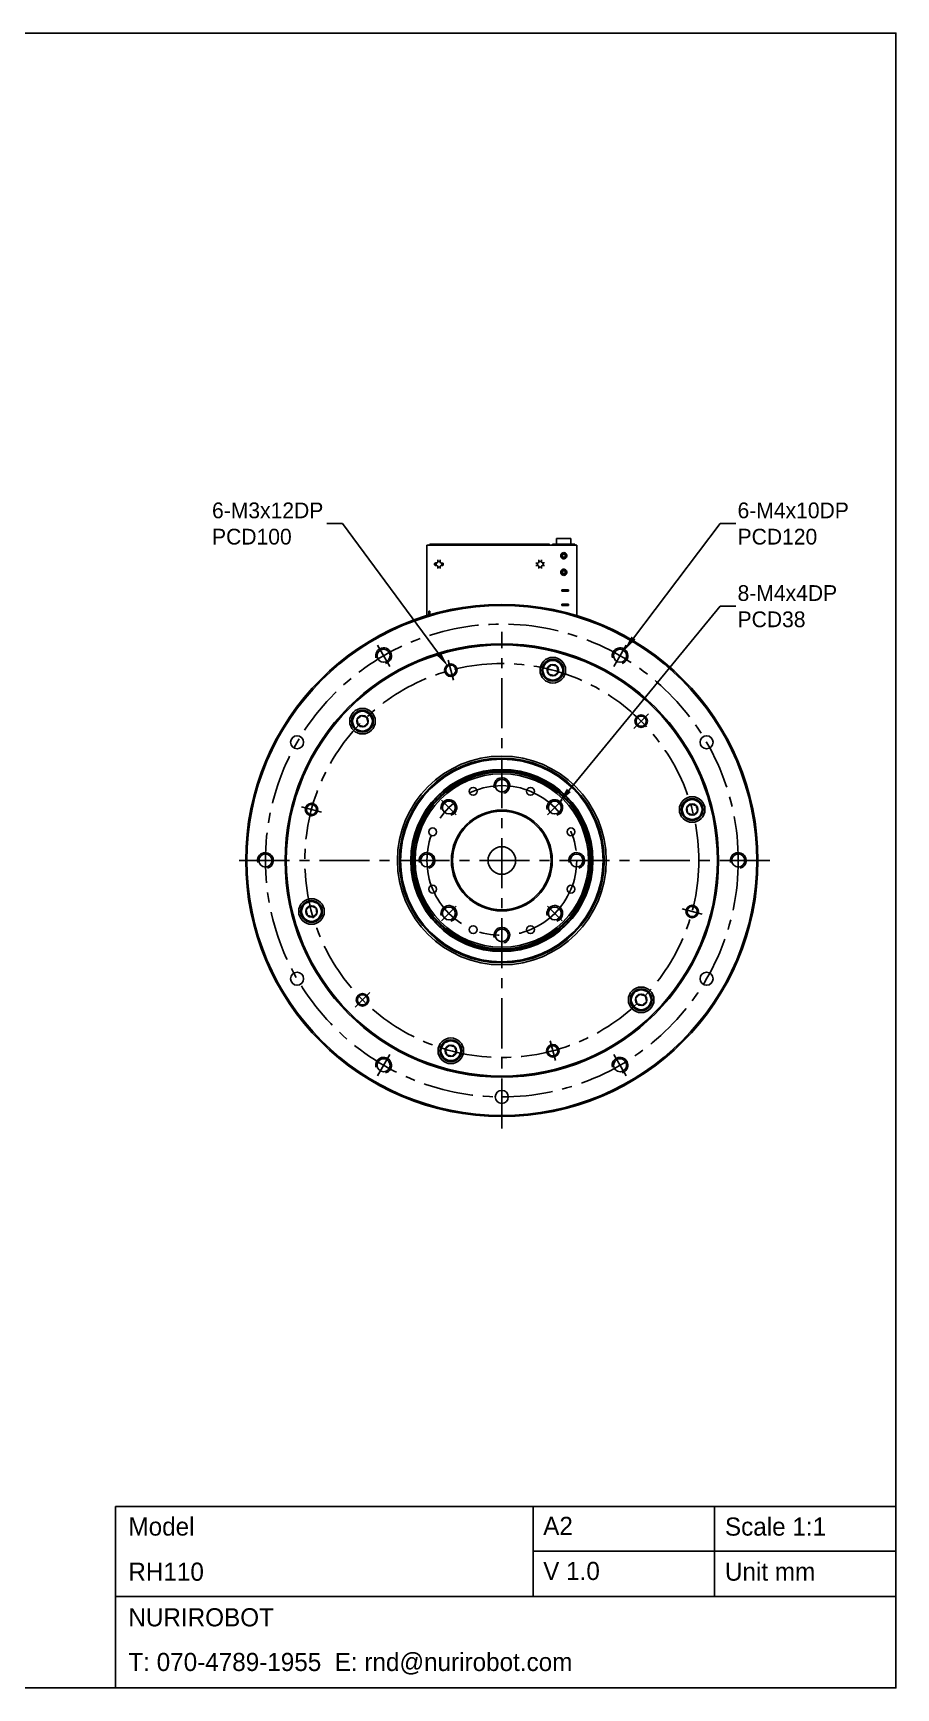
# Model space of a CAD drawing. Header units: millimetres. Extents: x 0 to 594, y 0 to 420.
# Drawn here: x 375.1 to 594, y 0 to 420 of the extents above; entities that cross this region are included whole.
import ezdxf

# ---------------------------------------------------------------- set-up
doc = ezdxf.new("R2010")
doc.units = ezdxf.units.MM
doc.header["$PDSIZE"] = -1
doc.linetypes.add('CENTERX2', pattern=[20.32, 12.7, -2.54, 2.54, -2.54])
doc.layers.add('중심선', color=1, linetype='CENTERX2')
doc.layers.add('치수선', color=3, linetype='Continuous')
doc.styles.add('누리로봇 문자스타일_20230829', font='GOTHIC.TTF')
doc.dimstyles.new('A3지시선 치수스타일', dxfattribs={"dimtxt": 4, "dimasz": 4, "dimexe": 0.5, "dimexo": 0.3, "dimgap": 0.396875, "dimtad": 0, "dimtih": 1, "dimtoh": 1, "dimdec": 1, "dimzin": 12, "dimdsep": 46, "dimtxsty": '누리로봇 문자스타일_20230829', "dimcen": 0.09, "dimclrd": 3, "dimclre": 3, "dimclrt": 3, "dimadec": 0, "dimazin": 3, "dimtm": 1e-09, "dimtfac": 1, "dimtdec": 1, "dimtofl": 0, "dimtmove": 0, "dimatfit": 3, "dimfxl": 1, "dimfrac": 2, "dimarcsym": 0})

# ---------------------------------------------------------------- blocks, each defined once
blk = doc.blocks.new('*D87')
at = {"layer": 'Defpoints', "color": 0}
for p in [(523, 260.65), (525, 263.28)]:
    blk.add_point(p, dxfattribs=at)
at = {"layer": '치수선', "color": 3, "lineweight": -2}
for p, q in [((549.42, 295.5), (527.41, 266.46)), ((553.42, 295.5), (549.42, 295.5))]:
    blk.add_line(p, q, dxfattribs=at)
at = {"layer": '치수선', "color": 3}
blk.add_solid([(526.88, 266.87), (527.94, 266.06), (525, 263.28)], dxfattribs=at)
at = {"layer": '치수선', "color": 3, "insert": (553.82, 295.5), "char_height": 4, "attachment_point": 4, "style": '누리로봇 문자스타일_20230829'}
blk.add_mtext('6-M4x10DP\\PPCD120', dxfattribs=at)
blk = doc.blocks.new('*U90')
at = {"layer": '중심선', "ltscale": 2}
blk.add_line((-1.85, -1.85), (1.85, 1.85), dxfattribs=at)
blk = doc.blocks.new('*U92')
at = {"color": 0, "linetype": 'ByBlock', "lineweight": -2}
for p, rotation in [((123.06, 215.45), 45.00000000000001), ((109.63, 209.89), 90), ((104.06, 196.45), 135), ((142.06, 196.45), 315), ((109.63, 183.02), 180), ((136.5, 183.02), 270), ((123.06, 177.45), 225)]:
    blk.add_blockref('*U90', p, dxfattribs=dict(at, rotation=rotation))
blk.add_blockref('*U90', (136.5, 209.89), dxfattribs=at)
blk = doc.blocks.new('*U93')
at = {"layer": '중심선'}
blk.add_line((-0.67, -2.51), (0.67, 2.51), dxfattribs=at)
blk = doc.blocks.new('*U95')
at = {"color": 0, "linetype": 'ByBlock', "lineweight": -2}
blk.add_blockref('*U93', (136.01, 244.75), dxfattribs=at)
for p, rotation in [((87.71, 231.81), 59.99999999999999), ((171.36, 209.39), 300), ((74.77, 183.51), 120), ((158.42, 161.1), 239.9999999999999), ((110.12, 148.16), 180)]:
    blk.add_blockref('*U93', p, dxfattribs=dict(at, rotation=rotation))
blk = doc.blocks.new('*U97')
at = {"layer": '중심선'}
blk.add_line((-1.57, -2.73), (1.57, 2.73), dxfattribs=at)
blk = doc.blocks.new('*U98')
at = {"color": 0, "linetype": 'ByBlock', "lineweight": -2}
for p, rotation in [((93.06, 248.41), 60.00000000000004), ((63.06, 196.45), 120), ((183.06, 196.45), 300), ((93.06, 144.49), 180), ((153.06, 144.49), 240)]:
    blk.add_blockref('*U97', p, dxfattribs=dict(at, rotation=rotation))
blk.add_blockref('*U97', (153.06, 248.41), dxfattribs=at)
blk = doc.blocks.new('*D104')
at = {"layer": 'Defpoints', "color": 0}
for p in [(508.46, 224.69), (506.41, 222.18)]:
    blk.add_point(p, dxfattribs=at)
at = {"layer": '치수선', "color": 3, "lineweight": -2}
for p, q in [((549.42, 274.52), (511, 227.78)), ((553.42, 274.52), (549.42, 274.52))]:
    blk.add_line(p, q, dxfattribs=at)
at = {"layer": '치수선', "color": 3}
blk.add_solid([(510.49, 228.2), (511.52, 227.35), (508.46, 224.69)], dxfattribs=at)
at = {"layer": '치수선', "color": 3, "insert": (553.82, 274.52), "char_height": 4, "attachment_point": 4, "style": '누리로봇 문자스타일_20230829'}
blk.add_mtext('8-M4x4DP\\PPCD38', dxfattribs=at)
blk = doc.blocks.new('*D112')
at = {"layer": 'Defpoints', "color": 0}
for p in [(480.32, 259.3), (481.8, 257.29)]:
    blk.add_point(p, dxfattribs=at)
at = {"layer": '치수선', "color": 3, "lineweight": -2}
for p, q in [((449.59, 295.5), (453.59, 295.5)), ((453.59, 295.5), (477.94, 262.52))]:
    blk.add_line(p, q, dxfattribs=at)
at = {"layer": '치수선', "color": 3}
blk.add_solid([(478.48, 262.92), (477.4, 262.12), (480.32, 259.3)], dxfattribs=at)
at = {"layer": '치수선', "color": 3, "insert": (420.46, 295.5), "char_height": 4, "attachment_point": 4, "style": '누리로봇 문자스타일_20230829'}
blk.add_mtext('6-M3x12DP\\PPCD100', dxfattribs=at)

msp = doc.modelspace()

# ---------------------------------------------------------------- linework, layer by layer
at = {"color": 7, "linetype": 'Continuous', "lineweight": 25}
for p, q in [((475, 272.16), (475, 290)), ((475, 290), (513, 290)), ((475.9, 290.25), (477.64, 290.25)), ((490.18, 290.25), (477.64, 290.25)), ((477.98, 290.05), (489.84, 290.05)), ((490.18, 290.25), (491.6, 290.25)), ((504.15, 290.25), (491.6, 290.25)), ((491.95, 290.05), (503.81, 290.05)), ((504.15, 290.25), (505.89, 290.25)), ((506.9, 290), (506.9, 290.25)), ((512.05, 290.25), (506.9, 290.25)), ((507.9, 290.26), (507.9, 291.76)), ((510.57, 291.76), (507.9, 291.76)), ((511.5, 291.76), (510.82, 291.76)), ((511.5, 290.26), (511.5, 291.76)), ((512.05, 290.26), (512.5, 290.26)), ((512.05, 290.25), (512.05, 290.26)), ((512.5, 290), (512.5, 290.26)), ((513, 290), (513, 272.16)), ((477.74, 286.22), (477.75, 286.28)), ((477.74, 285.86), (477.74, 286.22)), ((477.74, 285.81), (477.74, 285.86)), ((478.35, 286.27), (478.36, 286.22)), ((478.36, 285.86), (478.36, 285.81)), ((503.43, 286.22), (503.44, 286.28)), ((503.43, 285.86), (503.43, 286.22)), ((503.43, 285.81), (503.43, 285.86)), ((504.04, 286.27), (504.05, 286.22)), ((504.05, 285.86), (504.05, 285.81)), ((477.39, 285.51), (477.44, 285.51)), ((477.45, 284.9), (477.39, 284.9)), ((477.75, 284.54), (477.75, 284.6)), ((477.76, 284.12), (477.75, 284.18)), ((478.36, 284.18), (478.35, 284.12)), ((478.36, 284.59), (478.36, 284.54)), ((478.36, 284.54), (478.36, 284.18)), ((478.66, 285.5), (478.71, 285.5)), ((478.71, 284.9), (478.66, 284.9)), ((502.66, 285.49), (502.72, 285.5)), ((502.72, 284.9), (502.66, 284.91)), ((503.08, 285.5), (503.13, 285.5)), ((503.13, 284.9), (503.08, 284.9)), ((503.43, 284.54), (503.43, 284.59)), ((503.44, 284.13), (503.43, 284.18)), ((504.04, 284.18), (504.03, 284.12)), ((504.04, 284.6), (504.04, 284.54)), ((504.4, 284.9), (504.34, 284.9)), ((504.35, 285.51), (504.4, 285.51)), ((504.76, 285.51), (504.82, 285.5)), ((504.82, 284.91), (504.76, 284.9)), ((510.1, 283.51), (509.4, 283.51)), ((509.22, 278.66), (509.22, 278.36)), ((510.88, 278.66), (509.22, 278.66)), ((509.22, 278.36), (510.88, 278.36)), ((509.62, 278.36), (509.62, 278.66)), ((510.48, 278.66), (510.48, 278.36)), ((510.88, 278.36), (510.88, 278.66)), ((475.5, 273.27), (475.7, 273.27)), ((509.22, 275.06), (509.22, 274.76)), ((509.22, 274.76), (510.88, 274.76)), ((509.62, 275.06), (509.22, 275.06)), ((509.62, 274.76), (509.62, 275.06)), ((510.48, 275.06), (509.62, 275.06)), ((510.48, 275.06), (510.48, 274.76)), ((510.88, 275.06), (510.48, 275.06)), ((510.88, 274.76), (510.88, 275.06)), ((489.22, 198.45), (489.1, 198.17)), ((514.94, 201.33), (515.21, 201.21)), ((485.58, 189.67), (485.42, 189.28)), ((484.05, 185.98), (484.16, 186.25)), ((485.21, 188.79), (485.15, 188.63))]:
    msp.add_line(p, q, dxfattribs=at)
at = {"lineweight": -3}
msp.add_line((501.94, 46.03), (501.94, 23.17), dxfattribs=at)
at = {"lineweight": -3, "ltscale": 3}
for p, q in [((547.97, 46.03), (547.97, 23.17)), ((501.94, 34.68), (594, 34.68)), ((501.94, 34.68), (594, 34.68)), ((396, 23.17), (594, 23.17)), ((396, 23.17), (594, 23.17))]:
    msp.add_line(p, q, dxfattribs=at)
msp.add_lwpolyline([(0, 420), (594, 420), (594, 0), (0, 0)], close=True)
at = {"color": 7, "linetype": 'Continuous', "lineweight": 25, "flags": 128}
for points in [[(475.9, 290.25), (475.9, 290.24), (475.9, 290.22), (475.9, 290.18), (475.9, 290.13), (475.9, 290.07), (475.9, 290), (475.9, 290)], [(477.64, 290), (477.64, 290.22), (477.64, 290.24), (477.64, 290.25)], [(490.18, 290.25), (490.18, 290.24), (490.18, 290), (490.18, 290)], [(491.6, 290), (491.6, 290), (491.6, 290.25)], [(504.15, 290.25), (504.15, 290.24), (504.15, 290.22), (504.15, 290.18), (504.15, 290.13), (504.15, 290.07), (504.15, 290)], [(505.89, 290), (505.89, 290), (505.89, 290.07), (505.89, 290.13), (505.89, 290.18), (505.89, 290.22), (505.89, 290.24), (505.89, 290.25)], [(510.1, 287.71), (509.71, 287.71), (509.4, 287.71)], [(509.4, 287.71), (509.4, 287.32), (509.4, 287.01)], [(509.4, 287.01), (509.79, 287.01), (510.1, 287.01)], [(510.1, 287.01), (510.1, 287.4), (510.1, 287.71)], [(509.4, 283.51), (509.4, 283.12), (509.4, 282.81)], [(509.4, 282.81), (509.79, 282.81), (510.1, 282.81)], [(510.1, 282.81), (510.1, 283.2), (510.1, 283.51)], [(475.5, 273.27), (475.5, 272.51), (475.5, 272.33), (475.5, 272.31)], [(475.7, 272.37), (475.7, 272.51), (475.7, 272.93), (475.7, 273.11), (475.7, 273.23), (475.7, 273.27)]]:
    msp.add_lwpolyline(points, dxfattribs=at)
at = {"lineweight": -3, "ltscale": 3}
msp.add_lwpolyline([(396, 0), (396, 46.03), (594, 46.03), (594, 0)], close=True, dxfattribs=at)
msp.add_lwpolyline([(396, 0), (396, 46.03), (594, 46.03), (594, 0)], close=True, dxfattribs=at)
at = {"color": 7, "linetype": 'Continuous', "lineweight": 25}
for centre, radius in [((494, 210), 65), ((494, 210), 64.7), ((494, 210), 55), ((494, 210), 54.7), ((464, 261.96), 1.65), ((506.94, 258.3), 3.25), ((506.94, 258.3), 2.75), ((506.94, 258.3), 2.5), ((524, 261.96), 1.65), ((481.06, 258.3), 1.6), ((481.06, 258.3), 1.25), ((506.94, 258.3), 1.44), ((458.64, 245.36), 3.25), ((458.64, 245.36), 2.75), ((458.64, 245.36), 2.5), ((458.64, 245.36), 1.44), ((529.36, 245.36), 1.6), ((529.36, 245.36), 1.25), ((442.04, 240), 1.65), ((545.96, 240), 1.65), ((494, 210), 26.5), ((494, 210), 26), ((494, 210), 25.71), ((494, 210), 23.13), ((494, 210), 22.96), ((494, 210), 22.66), ((494, 210), 22.42), ((494, 210), 22), ((486.73, 227.55), 1), ((494, 229), 1.62), ((501.27, 227.55), 1), ((445.7, 222.94), 1.6), ((445.7, 222.94), 1.25), ((480.56, 223.44), 1.62), ((494, 210), 12.8), ((507.44, 223.44), 1.62), ((542.3, 222.94), 3.25), ((542.3, 222.94), 2.75), ((542.3, 222.94), 2.5), ((542.3, 222.94), 1.44), ((494, 210), 12.5), ((476.45, 217.27), 1), ((511.55, 217.27), 1), ((434, 210), 1.65), ((475, 210), 1.62), ((494, 210), 3.5), ((513, 210), 1.62), ((554, 210), 1.65), ((476.45, 202.73), 1), ((511.55, 202.73), 1), ((445.7, 197.06), 3.25), ((445.7, 197.06), 2.75), ((445.7, 197.06), 2.5), ((445.7, 197.06), 1.44), ((480.56, 196.56), 1.62), ((507.44, 196.56), 1.62), ((542.3, 197.06), 1.6), ((542.3, 197.06), 1.25), ((486.73, 192.45), 1), ((501.27, 192.45), 1), ((494, 191), 1.62), ((442.04, 180), 1.65), ((545.96, 180), 1.65), ((529.36, 174.64), 3.25), ((529.36, 174.64), 2.75), ((529.36, 174.64), 2.5), ((458.64, 174.64), 1.6), ((458.64, 174.64), 1.25), ((529.36, 174.64), 1.44), ((481.06, 161.7), 3.25), ((481.06, 161.7), 2.75), ((481.06, 161.7), 2.5), ((464, 158.04), 1.65), ((481.06, 161.7), 1.44), ((506.94, 161.7), 1.6), ((506.94, 161.7), 1.25), ((524, 158.04), 1.65), ((494, 150), 1.65)]:
    msp.add_circle(centre, radius, dxfattribs=at)
for centre, radius, start, end in [((475.9, 289.85), 0.4, 90, 157.9757), ((475.9, 289.85), 0.2, 90, 131.4096), ((477.64, 289.85), 0.4, 22.0243, 90), ((477.64, 289.85), 0.2, 48.5904, 90), ((490.18, 289.85), 0.4, 90, 157.9757), ((490.18, 289.85), 0.2, 90, 131.4096), ((491.6, 289.85), 0.4, 22.0243, 90), ((491.6, 289.85), 0.2, 48.5904, 90), ((504.15, 289.85), 0.4, 90, 157.9757), ((504.15, 289.85), 0.2, 90, 131.4096), ((505.89, 289.85), 0.4, 22.0243, 90), ((505.89, 289.85), 0.2, 48.5904, 90), ((477.44, 285.81), 0.3, 268.9987, 1.0013), ((478.05, 285.2), 0.725, 65.0136, 114.9847), ((478.66, 285.8), 0.3, 178.9987, 270), ((503.13, 285.8), 0.3, 270, 1.0013), ((503.74, 285.2), 0.725, 65.0136, 114.9847), ((504.35, 285.81), 0.3, 178.9987, 271.0013), ((478.05, 285.2), 0.725, 155.0136, 204.4433), ((477.45, 284.6), 0.3, 0, 90), ((478.05, 285.2), 0.725, 245.5567, 294.9847), ((478.66, 284.6), 0.3, 90, 181.0013), ((478.05, 285.2), 0.725, 335.5567, 24.4433), ((503.74, 285.2), 0.725, 155.5567, 204.4433), ((503.13, 284.6), 0.3, 358.9987, 90), ((503.74, 285.2), 0.725, 245.0136, 294.4434), ((504.34, 284.6), 0.3, 90, 180), ((503.74, 285.2), 0.725, 335.5567, 24.9864)]:
    msp.add_arc(centre, radius, start, end, dxfattribs=at)
for centre in [(464, 261.96), (524, 261.96), (494, 229), (480.56, 223.44), (507.44, 223.44), (434, 210), (475, 210), (513, 210), (554, 210), (480.56, 196.56), (507.44, 196.56), (494, 191), (464, 158.04), (524, 158.04)]:
    msp.add_arc(centre, 2, 285, 195)
for points, knots in [([(510.82, 291.76), (510.78, 291.75), (510.69, 291.73), (510.61, 291.75), (510.57, 291.76)], [0, 0, 0, 0, 0.500006, 1, 1, 1, 1]), ([(478.36, 286.22), (478.36, 286.15), (478.36, 286.03), (478.36, 285.91), (478.36, 285.86)], [0, 0, 0, 0, 0.576022, 1, 1, 1, 1]), ([(504.05, 286.22), (504.05, 286.15), (504.05, 286.03), (504.05, 285.91), (504.05, 285.86)], [0, 0, 0, 0, 0.576022, 1, 1, 1, 1]), ([(509.72, 288.14), (509.62, 288.13), (509.47, 288.11), (509.29, 288.02), (509.17, 287.92), (509.07, 287.79), (508.97, 287.61), (508.92, 287.36), (508.97, 287.11), (509.07, 286.93), (509.17, 286.81), (509.29, 286.71), (509.47, 286.61), (509.62, 286.59), (509.72, 286.58)], [0, 0, 0, 0, 0.119816, 0.184295, 0.250128, 0.315935, 0.380358, 0.500001, 0.619641, 0.684064, 0.749874, 0.815704, 0.880186, 1, 1, 1, 1]), ([(509.72, 287.98), (509.64, 287.97), (509.52, 287.96), (509.38, 287.88), (509.28, 287.8), (509.2, 287.7), (509.13, 287.56), (509.09, 287.36), (509.13, 287.16), (509.2, 287.02), (509.28, 286.92), (509.38, 286.84), (509.52, 286.77), (509.64, 286.75), (509.72, 286.74)], [0, 0, 0, 0, 0.119814, 0.184296, 0.250128, 0.315938, 0.380357, 0.499998, 0.619639, 0.684063, 0.749873, 0.815703, 0.880182, 1, 1, 1, 1]), ([(509.72, 287.98), (509.72, 288), (509.72, 288.05), (509.72, 288.1), (509.72, 288.13), (509.72, 288.14), (509.72, 288.14)], [0, 0, 0, 0, 0.282781, 0.541248, 0.777927, 1, 1, 1, 1]), ([(509.72, 286.58), (509.82, 286.59), (509.97, 286.61), (510.15, 286.71), (510.28, 286.81), (510.38, 286.93), (510.47, 287.11), (510.52, 287.36), (510.47, 287.61), (510.38, 287.79), (510.28, 287.92), (510.15, 288.02), (509.97, 288.11), (509.82, 288.13), (509.72, 288.14)], [0, 0, 0, 0, 0.119816, 0.184298, 0.250127, 0.315937, 0.38036, 0.5, 0.619641, 0.684064, 0.749874, 0.815703, 0.880184, 1, 1, 1, 1]), ([(509.72, 287.73), (509.72, 287.75), (509.72, 287.81), (509.72, 287.92), (509.72, 287.98)], [0, 0, 0, 0, 0.455597, 1, 1, 1, 1]), ([(509.72, 286.74), (509.8, 286.75), (509.92, 286.77), (510.06, 286.84), (510.16, 286.92), (510.24, 287.02), (510.32, 287.16), (510.36, 287.36), (510.32, 287.56), (510.24, 287.7), (510.16, 287.8), (510.06, 287.88), (509.92, 287.96), (509.8, 287.97), (509.72, 287.98)], [0, 0, 0, 0, 0.119815, 0.184297, 0.250125, 0.315935, 0.380358, 0.500001, 0.619641, 0.684064, 0.749874, 0.815704, 0.880184, 1, 1, 1, 1]), ([(509.72, 286.74), (509.72, 286.8), (509.72, 286.91), (509.72, 286.97), (509.72, 287)], [0, 0, 0, 0, 0.544406, 1, 1, 1, 1]), ([(509.72, 286.58), (509.72, 286.59), (509.72, 286.59), (509.72, 286.62), (509.72, 286.67), (509.72, 286.72), (509.72, 286.74)], [0, 0, 0, 0, 0.222075, 0.458757, 0.717219, 1, 1, 1, 1]), ([(476.95, 285.31), (476.95, 285.32), (476.95, 285.35), (476.96, 285.39), (476.98, 285.43), (477.02, 285.47), (477.08, 285.5), (477.13, 285.51), (477.15, 285.51)], [0, 0, 0, 0, 0.094748, 0.192579, 0.302298, 0.43075, 0.679275, 1, 1, 1, 1]), ([(476.95, 285.31), (476.95, 285.27), (476.95, 285.2), (476.95, 285.13), (476.95, 285.1)], [0, 0, 0, 0, 0.559932, 1, 1, 1, 1]), ([(476.95, 285.1), (476.95, 285.09), (476.95, 285.06), (476.96, 285.02), (476.98, 284.99), (477.02, 284.94), (477.08, 284.91), (477.12, 284.9), (477.15, 284.9)], [0, 0, 0, 0, 0.094596, 0.19252, 0.302604, 0.431395, 0.680022, 1, 1, 1, 1]), ([(477.15, 285.51), (477.2, 285.51), (477.28, 285.51), (477.36, 285.51), (477.39, 285.51)], [0, 0, 0, 0, 0.5716963, 1, 1, 1, 1]), ([(477.39, 284.9), (477.35, 284.9), (477.27, 284.9), (477.19, 284.9), (477.15, 284.9)], [0, 0, 0, 0, 0.54811, 1, 1, 1, 1]), ([(477.75, 284.18), (477.75, 284.25), (477.75, 284.37), (477.75, 284.49), (477.75, 284.54)], [0, 0, 0, 0, 0.576323, 1, 1, 1, 1]), ([(478.71, 285.5), (478.75, 285.5), (478.83, 285.5), (478.91, 285.5), (478.95, 285.5)], [0, 0, 0, 0, 0.548102, 1, 1, 1, 1]), ([(478.95, 284.9), (478.9, 284.9), (478.83, 284.9), (478.74, 284.9), (478.71, 284.9)], [0, 0, 0, 0, 0.571905, 1, 1, 1, 1]), ([(479.15, 285.3), (479.15, 285.31), (479.15, 285.34), (479.14, 285.38), (479.12, 285.41), (479.08, 285.46), (479.02, 285.49), (478.98, 285.5), (478.95, 285.5)], [0, 0, 0, 0, 0.0946012, 0.1925266, 0.3026206, 0.4313945, 0.6800341, 1, 1, 1, 1]), ([(479.15, 285.1), (479.15, 285.09), (479.15, 285.06), (479.14, 285.02), (479.12, 284.99), (479.08, 284.94), (479.02, 284.91), (478.98, 284.9), (478.95, 284.9)], [0, 0, 0, 0, 0.0945929, 0.1925234, 0.3026342, 0.4314145, 0.6800328, 1, 1, 1, 1]), ([(479.15, 285.3), (479.15, 285.26), (479.15, 285.2), (479.15, 285.13), (479.15, 285.1)], [0, 0, 0, 0, 0.559946, 1, 1, 1, 1]), ([(502.72, 285.5), (502.79, 285.5), (502.91, 285.5), (503.03, 285.5), (503.08, 285.5)], [0, 0, 0, 0, 0.57632, 1, 1, 1, 1]), ([(503.08, 284.9), (503.01, 284.9), (502.89, 284.9), (502.77, 284.9), (502.72, 284.9)], [0, 0, 0, 0, 0.5436886, 1, 1, 1, 1]), ([(503.43, 284.18), (503.43, 284.25), (503.43, 284.37), (503.43, 284.49), (503.43, 284.54)], [0, 0, 0, 0, 0.576024, 1, 1, 1, 1]), ([(504.04, 284.54), (504.04, 284.47), (504.04, 284.35), (504.04, 284.23), (504.04, 284.18)], [0, 0, 0, 0, 0.543686, 1, 1, 1, 1]), ([(504.4, 285.51), (504.46, 285.51), (504.58, 285.51), (504.7, 285.51), (504.76, 285.51)], [0, 0, 0, 0, 0.543984, 1, 1, 1, 1]), ([(504.76, 284.9), (504.69, 284.9), (504.57, 284.9), (504.45, 284.9), (504.4, 284.9)], [0, 0, 0, 0, 0.576321, 1, 1, 1, 1]), ([(509.72, 283.92), (509.62, 283.91), (509.47, 283.9), (509.29, 283.8), (509.17, 283.7), (509.07, 283.57), (508.97, 283.39), (508.92, 283.15), (508.97, 282.9), (509.07, 282.72), (509.17, 282.59), (509.29, 282.49), (509.47, 282.39), (509.62, 282.38), (509.72, 282.37)], [0, 0, 0, 0, 0.119816, 0.184298, 0.250127, 0.315937, 0.38036, 0.500001, 0.619641, 0.684064, 0.749873, 0.815704, 0.880185, 1, 1, 1, 1]), ([(509.72, 283.76), (509.64, 283.75), (509.52, 283.74), (509.38, 283.66), (509.28, 283.59), (509.2, 283.49), (509.13, 283.34), (509.09, 283.15), (509.13, 282.95), (509.2, 282.8), (509.28, 282.71), (509.38, 282.63), (509.52, 282.55), (509.64, 282.54), (509.72, 282.53)], [0, 0, 0, 0, 0.119815, 0.184297, 0.250125, 0.315935, 0.380358, 0.499998, 0.61964, 0.684063, 0.749871, 0.815703, 0.880184, 1, 1, 1, 1]), ([(509.72, 283.76), (509.72, 283.79), (509.72, 283.83), (509.72, 283.88), (509.72, 283.92), (509.72, 283.92), (509.72, 283.92)], [0, 0, 0, 0, 0.282781, 0.541247, 0.777925, 1, 1, 1, 1]), ([(509.72, 282.37), (509.82, 282.38), (509.97, 282.39), (510.15, 282.49), (510.28, 282.59), (510.38, 282.72), (510.47, 282.9), (510.52, 283.15), (510.47, 283.39), (510.38, 283.57), (510.28, 283.7), (510.15, 283.8), (509.97, 283.9), (509.82, 283.91), (509.72, 283.92)], [0, 0, 0, 0, 0.119816, 0.184295, 0.250128, 0.315935, 0.380358, 0.500001, 0.619642, 0.684064, 0.749874, 0.815703, 0.880186, 1, 1, 1, 1]), ([(509.72, 283.51), (509.72, 283.54), (509.72, 283.6), (509.72, 283.7), (509.72, 283.76)], [0, 0, 0, 0, 0.455592, 1, 1, 1, 1]), ([(509.72, 282.53), (509.8, 282.54), (509.92, 282.55), (510.06, 282.63), (510.16, 282.71), (510.24, 282.8), (510.32, 282.95), (510.36, 283.15), (510.32, 283.34), (510.24, 283.49), (510.16, 283.59), (510.06, 283.66), (509.92, 283.74), (509.8, 283.75), (509.72, 283.76)], [0, 0, 0, 0, 0.119814, 0.184296, 0.250128, 0.315938, 0.380357, 0.499999, 0.619639, 0.684063, 0.749873, 0.815702, 0.880182, 1, 1, 1, 1]), ([(509.72, 282.53), (509.72, 282.59), (509.72, 282.69), (509.72, 282.75), (509.72, 282.78)], [0, 0, 0, 0, 0.544406, 1, 1, 1, 1]), ([(509.72, 282.37), (509.72, 282.37), (509.72, 282.37), (509.72, 282.41), (509.72, 282.46), (509.72, 282.5), (509.72, 282.53)], [0, 0, 0, 0, 0.222076, 0.458759, 0.717217, 1, 1, 1, 1]), ([(505.56, 258.72), (505.6, 258.76), (505.82, 258.96), (506.19, 259.3), (506.49, 259.58), (506.62, 259.7)], [0, 0, 0, 0, 0.128919, 0.633758, 1, 1, 1, 1]), ([(505.89, 257.31), (505.83, 257.56), (505.72, 258.03), (505.61, 258.5), (505.56, 258.72)], [0, 0, 0, 0, 0.534625, 1, 1, 1, 1]), ([(507.27, 256.89), (507.02, 256.97), (506.56, 257.11), (506.1, 257.25), (505.89, 257.31)], [0, 0, 0, 0, 0.534624, 1, 1, 1, 1]), ([(506.62, 259.7), (506.86, 259.63), (507.32, 259.49), (507.78, 259.35), (508, 259.28)], [0, 0, 0, 0, 0.534625, 1, 1, 1, 1]), ([(508.32, 257.87), (508.19, 257.76), (507.89, 257.47), (507.53, 257.13), (507.31, 256.93), (507.27, 256.89)], [0, 0, 0, 0, 0.36624, 0.87108, 1, 1, 1, 1]), ([(508, 259.28), (508.05, 259.03), (508.16, 258.56), (508.27, 258.09), (508.32, 257.87)], [0, 0, 0, 0, 0.534626, 1, 1, 1, 1]), ([(457.26, 245.78), (457.45, 245.95), (457.81, 246.28), (458.16, 246.61), (458.32, 246.76)], [0, 0, 0, 0, 0.534625, 1, 1, 1, 1]), ([(457.59, 244.37), (457.58, 244.43), (457.51, 244.72), (457.4, 245.2), (457.3, 245.61), (457.26, 245.78)], [0, 0, 0, 0, 0.12892, 0.633758, 1, 1, 1, 1]), ([(458.97, 243.95), (458.72, 244.02), (458.26, 244.17), (457.8, 244.31), (457.59, 244.37)], [0, 0, 0, 0, 0.534625, 1, 1, 1, 1]), ([(458.32, 246.76), (458.57, 246.69), (459.03, 246.55), (459.49, 246.4), (459.7, 246.34)], [0, 0, 0, 0, 0.534624, 1, 1, 1, 1]), ([(460.02, 244.93), (459.84, 244.76), (459.48, 244.43), (459.13, 244.1), (458.97, 243.95)], [0, 0, 0, 0, 0.534625, 1, 1, 1, 1]), ([(459.7, 246.34), (459.74, 246.17), (459.83, 245.77), (459.94, 245.28), (460.01, 244.99), (460.02, 244.93)], [0, 0, 0, 0, 0.366242, 0.87108, 1, 1, 1, 1]), ([(540.92, 223.36), (541.1, 223.54), (541.46, 223.87), (541.81, 224.2), (541.97, 224.35)], [0, 0, 0, 0, 0.534625, 1, 1, 1, 1]), ([(541.24, 221.96), (541.18, 222.21), (541.07, 222.68), (540.97, 223.15), (540.92, 223.36)], [0, 0, 0, 0, 0.5346254, 1, 1, 1, 1]), ([(541.97, 224.35), (542.03, 224.33), (542.31, 224.24), (542.79, 224.1), (543.19, 223.98), (543.35, 223.93)], [0, 0, 0, 0, 0.128919, 0.633757, 1, 1, 1, 1]), ([(543.35, 223.93), (543.41, 223.67), (543.52, 223.2), (543.63, 222.74), (543.68, 222.52)], [0, 0, 0, 0, 0.534626, 1, 1, 1, 1]), ([(542.62, 221.53), (542.45, 221.59), (542.06, 221.71), (541.58, 221.85), (541.3, 221.94), (541.24, 221.96)], [0, 0, 0, 0, 0.366241, 0.871081, 1, 1, 1, 1]), ([(543.68, 222.52), (543.49, 222.34), (543.14, 222.01), (542.78, 221.69), (542.62, 221.53)], [0, 0, 0, 0, 0.534624, 1, 1, 1, 1]), ([(444.32, 197.48), (444.51, 197.66), (444.86, 197.99), (445.22, 198.31), (445.38, 198.47)], [0, 0, 0, 0, 0.534624, 1, 1, 1, 1]), ([(444.65, 196.07), (444.59, 196.33), (444.48, 196.8), (444.37, 197.26), (444.32, 197.48)], [0, 0, 0, 0, 0.534626, 1, 1, 1, 1]), ([(445.38, 198.47), (445.55, 198.41), (445.94, 198.29), (446.42, 198.15), (446.7, 198.06), (446.76, 198.04)], [0, 0, 0, 0, 0.366241, 0.871081, 1, 1, 1, 1]), ([(446.76, 198.04), (446.82, 197.79), (446.93, 197.32), (447.03, 196.85), (447.08, 196.64)], [0, 0, 0, 0, 0.5346254, 1, 1, 1, 1]), ([(446.03, 195.65), (445.97, 195.67), (445.69, 195.76), (445.21, 195.9), (444.81, 196.02), (444.65, 196.07)], [0, 0, 0, 0, 0.128919, 0.633757, 1, 1, 1, 1]), ([(447.08, 196.64), (446.9, 196.46), (446.54, 196.13), (446.19, 195.8), (446.03, 195.65)], [0, 0, 0, 0, 0.534625, 1, 1, 1, 1]), ([(527.98, 175.07), (528.16, 175.24), (528.52, 175.57), (528.87, 175.9), (529.03, 176.05)], [0, 0, 0, 0, 0.534625, 1, 1, 1, 1]), ([(528.3, 173.66), (528.26, 173.83), (528.17, 174.23), (528.06, 174.72), (527.99, 175.01), (527.98, 175.07)], [0, 0, 0, 0, 0.366242, 0.87108, 1, 1, 1, 1]), ([(529.68, 173.24), (529.43, 173.31), (528.97, 173.45), (528.51, 173.6), (528.3, 173.66)], [0, 0, 0, 0, 0.534624, 1, 1, 1, 1]), ([(529.03, 176.05), (529.28, 175.98), (529.74, 175.83), (530.2, 175.69), (530.41, 175.63)], [0, 0, 0, 0, 0.534625, 1, 1, 1, 1]), ([(530.74, 174.22), (530.55, 174.05), (530.19, 173.72), (529.84, 173.39), (529.68, 173.24)], [0, 0, 0, 0, 0.534625, 1, 1, 1, 1]), ([(530.41, 175.63), (530.42, 175.57), (530.49, 175.28), (530.6, 174.8), (530.7, 174.39), (530.74, 174.22)], [0, 0, 0, 0, 0.12892, 0.633758, 1, 1, 1, 1]), ([(479.68, 162.13), (479.81, 162.24), (480.11, 162.53), (480.47, 162.87), (480.69, 163.07), (480.73, 163.11)], [0, 0, 0, 0, 0.36624, 0.87108, 1, 1, 1, 1]), ([(480, 160.72), (479.95, 160.97), (479.84, 161.44), (479.73, 161.91), (479.68, 162.13)], [0, 0, 0, 0, 0.534626, 1, 1, 1, 1]), ([(481.38, 160.3), (481.14, 160.37), (480.68, 160.51), (480.22, 160.65), (480, 160.72)], [0, 0, 0, 0, 0.534625, 1, 1, 1, 1]), ([(480.73, 163.11), (480.98, 163.03), (481.44, 162.89), (481.9, 162.75), (482.11, 162.69)], [0, 0, 0, 0, 0.534624, 1, 1, 1, 1]), ([(482.44, 161.28), (482.4, 161.24), (482.18, 161.04), (481.81, 160.7), (481.51, 160.42), (481.38, 160.3)], [0, 0, 0, 0, 0.128919, 0.633758, 1, 1, 1, 1]), ([(482.11, 162.69), (482.17, 162.44), (482.28, 161.97), (482.39, 161.5), (482.44, 161.28)], [0, 0, 0, 0, 0.534625, 1, 1, 1, 1])]:
    msp.add_open_spline(points, degree=3, knots=knots, dxfattribs=at)
at = {"color": 8, "linetype": 'Continuous', "lineweight": 25}
for points, knots in [([(509.58, 282.81), (509.58, 282.81), (509.62, 282.79), (509.67, 282.78), (509.72, 282.78)], [0, 0, 0, 0, 0.061069, 1, 1, 1, 1]), ([(509.72, 282.78), (509.77, 282.78), (509.82, 282.79), (509.86, 282.81), (509.86, 282.81)], [0, 0, 0, 0, 0.938963, 1, 1, 1, 1])]:
    msp.add_open_spline(points, degree=3, knots=knots, dxfattribs=at)
at = {"layer": '중심선'}
for p, q in [((494, 142), (494, 268)), ((562, 210), (426, 210))]:
    msp.add_line(p, q, dxfattribs=at)
for radius in [60, 50]:
    msp.add_circle((494, 210), radius, dxfattribs=at)
at = {"layer": '중심선', "ltscale": 2}
msp.add_circle((494, 210), 19, dxfattribs=at)

# ---------------------------------------------------------------- block references
at = {"rotation": 30}
msp.add_blockref('*U95', (485.65, -21.66), dxfattribs=at)
for name in ['*U98', '*U92']:
    msp.add_blockref(name, (370.94, 13.55))

# ---------------------------------------------------------------- texts
at = {"lineweight": -3, "attachment_point": 1, "style": '누리로봇 문자스타일_20230829'}
for s, insert, char_height, width in [('Model', (399.25, 43.26), 4.603, 15.1906), ('A2', (504.5, 43.42), 4.603, 36.7069), ('{\\fCentury Gothic|b0|i0|c0|p34;Scale 1:1}', (550.62, 43.25), 4.6032, 75.5303), ('RH110', (399.23, 31.8), 4.603, 56.4459), ('V 1.0', (504.5, 31.99), 4.603, 36.7069), ('Unit mm', (550.62, 31.82), 4.603, 75.5303), ('NURIROBOT', (399.23, 20.22), 4.603, 57.1107), ('T: 070-4789-1955  E: rnd@nurirobot.com', (399.24, 8.89), 4.6032, 180.3472)]:
    msp.add_mtext(s, dxfattribs=dict(at, insert=insert, char_height=char_height, width=width))

# ---------------------------------------------------------------- dimensions: what is measured, and where the dimension line sits
at = {"layer": '치수선'}
for p1, p2, text, picture, middle in [((481.8, 257.29), (480.32, 259.3), '6-M3x12DP\\PPCD100', '*D112', (434.83, 295.5)), ((523, 260.65), (525, 263.28), '6-M4x10DP\\PPCD120', '*D87', (568.19, 295.5)), ((506.41, 222.18), (508.46, 224.69), '8-M4x4DP\\PPCD38', '*D104', (566.74, 274.52))]:
    dim = msp.add_diameter_dim_2p(p1=p1, p2=p2, text=text, dimstyle='A3지시선 치수스타일', override={"dimcen": 0}, dxfattribs=at)
    dim.commit()
    dim.dimension.update_dxf_attribs({"geometry": picture, "text_midpoint": middle, "dimtype": 163})

doc.saveas('drawing.dxf')
